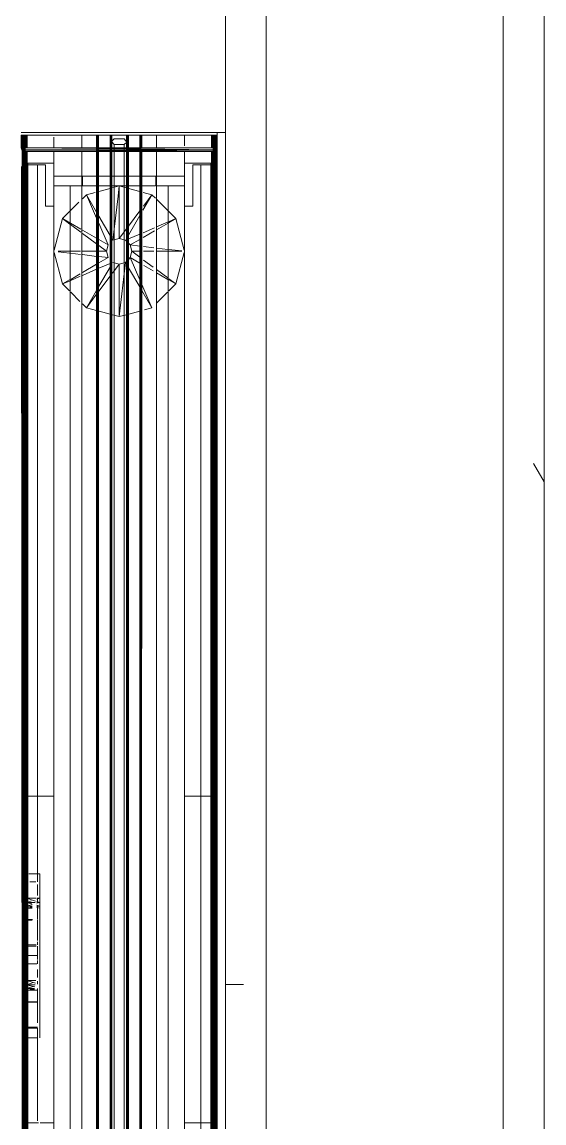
# Model space of a CAD drawing. Header units: inches. Extents: x 0 to 1536, y 72 to 1354.
# Drawn here: x 950.22 to 958.2, y 151.5 to 168.35 of the extents above; entities that cross this region are included whole.
import ezdxf

# ---------------------------------------------------------------- set-up
doc = ezdxf.new("R2010")
doc.units = ezdxf.units.IN
doc.header["$MEASUREMENT"] = 0
for name, color, linetype, lineweight in [('A-WALL', 113, 'Continuous', 13), ('A-WALL-PATT', 111, 'Continuous', 13), ('G-IMPT', 8, 'Continuous', 9), ('I-FURN-PNLS', 30, 'Continuous', 9), ('I-WALL', 2, 'Continuous', 13)]:
    doc.layers.add(name, color=color, linetype=linetype, lineweight=lineweight)
pattern_1 = [(0, (0, 0), (30.72, 7.68), [1.267, -21.773, 1.267, -21.773, -122.88]), (0, (0, 0), (30.72, 7.68), [-46.08, 1.267, -44.813, 1.267, -21.773, -53.76]), (0, (0, 0), (30.72, 7.68), [-115.2, 1.267, -14.093, 1.267, -37.133]), (120, (11.52, 3.84), (-22.011075, 22.7643), [1.267, -21.773, 1.267, -21.773, -122.88]), (120, (11.52, 3.84), (-22.011075, 22.7643), [-46.08, 1.267, -44.813, 1.267, -21.773, -53.76]), (120, (11.52, 3.84), (-22.011075, 22.7643), [-115.2, 1.267, -14.093, 1.267, -37.133]), (240, (15.36, 19.2), (-8.708925, -30.4443), [1.267, -21.773, 1.267, -21.773, -122.88]), (240, (15.36, 19.2), (-8.708925, -30.4443), [-46.08, 1.267, -44.813, 1.267, -21.773, -53.76]), (240, (15.36, 19.2), (-8.708925, -30.4443), [-115.2, 1.267, -14.093, 1.267, -37.133])]

# ---------------------------------------------------------------- blocks, each defined once
blk = doc.blocks.new('WORKSTATION_1 - NCARB Leverage OPT A_dwg_3_EKROS-V35-Level XX  POWER _ SIGNAL')
at = {"layer": 'G-IMPT'}
for p, q in [((-1.255, -1.652), (-1.255, -1.6)), ((-1.255, -1.6), (-1.133, -1.6)), ((-1.255, -1.6), (-0.003, -1.6)), ((-1.255, -1.652), (-1.255, -1.6)), ((-1.255, -1.765), (-1.255, -1.66)), ((-1.255, -1.765), (-1.255, -1.66)), ((-1.133, -1.6), (-0.759, -1.6)), ((-0.881, -1.6), (-1.133, -1.6)), ((-0.881, -1.6), (-1.133, -1.6)), ((-1.133, -1.753), (-1.133, -1.659)), ((-1.133, -1.753), (-1.133, -1.659)), ((-0.881, -1.6), (-0.814, -1.6)), ((-0.814, -1.6), (-0.881, -1.6)), ((-0.881, -1.646), (-0.881, -1.6)), ((-0.865, -1.646), (-0.881, -1.6)), ((-0.881, -1.646), (-0.881, -1.6)), ((-0.881, -1.784), (-0.881, -1.66)), ((-0.881, -1.784), (-0.881, -1.66)), ((-0.836, -1.667), (-0.875, -1.784)), ((-0.814, -1.6), (-0.829, -1.645)), ((-0.814, -1.6), (-0.759, -1.6)), ((-0.759, -1.6), (-0.814, -1.6)), ((-0.814, -1.645), (-0.814, -1.6)), ((-0.814, -1.6), (-0.802, -1.645)), ((-0.814, -1.645), (-0.814, -1.6)), ((-0.814, -1.784), (-0.814, -1.67)), ((-0.814, -1.784), (-0.814, -1.67)), ((-0.759, -1.6), (-0.772, -1.645)), ((-0.759, -1.6), (-0.729, -1.6)), ((-0.729, -1.6), (-0.759, -1.6)), ((-0.759, -1.6), (-0.555, -1.6)), ((-0.759, -1.644), (-0.759, -1.6)), ((-0.759, -1.6), (-0.753, -1.644)), ((-0.759, -1.644), (-0.759, -1.6)), ((-0.729, -1.6), (-0.736, -1.644)), ((-0.545, -1.6), (-0.166, -1.6)), ((-0.166, -1.6), (-0.545, -1.6)), ((-0.166, -1.6), (-0.545, -1.6)), ((-0.166, -1.6), (-0.545, -1.6)), ((-0.166, -1.6), (-0.545, -1.6)), ((-0.166, -1.774), (-0.166, -1.656)), ((-0.166, -1.774), (-0.166, -1.656)), ((-0.149, -1.6), (-0.003, -1.6)), ((-0.149, -1.777), (-0.149, -1.655)), ((-0.149, -1.777), (-0.149, -1.655)), ((-0.003, -1.6), (0.125, -1.6)), ((-0.003, -1.6), (1.255, -1.6)), ((-0.003, -1.646), (-0.003, -1.784)), ((-0.003, -1.646), (-0.003, -1.784)), ((-0.003, -1.646), (-0.003, -1.784)), ((0.125, -1.6), (0.377, -1.6)), ((0.377, -1.6), (0.125, -1.6)), ((0.377, -1.6), (0.125, -1.6)), ((0.125, -1.784), (0.125, -1.644)), ((0.125, -1.784), (0.125, -1.644)), ((0.377, -1.784), (0.377, -1.66)), ((0.377, -1.784), (0.377, -1.66)), ((0.422, -1.667), (0.383, -1.784)), ((0.398, -1.6), (0.499, -1.6)), ((0.398, -1.6), (0.444, -1.6)), ((0.444, -1.6), (0.398, -1.6)), ((0.444, -1.6), (0.499, -1.6)), ((0.499, -1.6), (0.444, -1.6)), ((0.444, -1.784), (0.444, -1.671)), ((0.444, -1.784), (0.444, -1.671)), ((0.478, -1.676), (0.449, -1.784)), ((0.499, -1.6), (0.529, -1.6)), ((0.529, -1.6), (0.499, -1.6)), ((0.499, -1.6), (0.703, -1.6)), ((0.499, -1.784), (0.499, -1.68)), ((0.499, -1.784), (0.499, -1.68)), ((0.517, -1.683), (0.501, -1.784)), ((0.511, -1.682), (0.527, -1.784)), ((0.529, -1.784), (0.529, -1.64)), ((0.529, -1.784), (0.529, -1.64)), ((0.529, -1.64), (0.529, -1.784)), ((0.703, -1.784), (0.703, -1.638)), ((0.703, -1.784), (0.703, -1.638)), ((0.713, -1.6), (1.092, -1.6)), ((1.092, -1.6), (0.713, -1.6)), ((1.092, -1.6), (0.713, -1.6)), ((1.092, -1.6), (0.713, -1.6)), ((1.092, -1.6), (0.713, -1.6)), ((0.713, -1.784), (0.713, -1.638)), ((0.713, -1.784), (0.713, -1.638)), ((1.092, -1.774), (1.092, -1.633)), ((1.092, -1.774), (1.092, -1.633)), ((1.109, -1.6), (1.255, -1.6)), ((1.109, -1.777), (1.109, -1.633)), ((1.109, -1.777), (1.109, -1.633)), ((1.255, -1.632), (1.255, -1.784)), ((1.255, -1.632), (1.255, -1.784)), ((-1.255, -1.8), (-1.133, -1.8)), ((-1.255, -1.8), (-0.003, -1.8)), ((-1.133, -1.8), (-0.759, -1.8)), ((-0.881, -1.8), (-1.133, -1.8)), ((-0.881, -1.8), (-1.133, -1.8)), ((-0.881, -1.8), (-0.814, -1.8)), ((-0.814, -1.8), (-0.881, -1.8)), ((-0.819, -1.784), (-0.839, -1.724)), ((-0.814, -1.8), (-0.759, -1.8)), ((-0.759, -1.8), (-0.814, -1.8)), ((-0.792, -1.719), (-0.809, -1.784)), ((-0.782, -1.718), (-0.764, -1.784)), ((-0.759, -1.784), (-0.759, -1.716)), ((-0.759, -1.784), (-0.759, -1.716)), ((-0.759, -1.8), (-0.729, -1.8)), ((-0.729, -1.8), (-0.759, -1.8)), ((-0.759, -1.8), (-0.555, -1.8)), ((-0.746, -1.714), (-0.757, -1.784)), ((-0.742, -1.714), (-0.731, -1.784)), ((-0.729, -1.784), (-0.729, -1.713)), ((-0.729, -1.784), (-0.729, -1.713)), ((-0.729, -1.713), (-0.729, -1.784)), ((-0.555, -1.784), (-0.555, -1.712)), ((-0.555, -1.784), (-0.555, -1.712)), ((-0.545, -1.784), (-0.545, -1.713)), ((-0.545, -1.784), (-0.545, -1.713)), ((-0.545, -1.8), (-0.166, -1.8)), ((-0.166, -1.8), (-0.545, -1.8)), ((-0.166, -1.8), (-0.545, -1.8)), ((-0.166, -1.8), (-0.545, -1.8)), ((-0.166, -1.8), (-0.545, -1.8)), ((-0.149, -1.8), (-0.003, -1.8)), ((-0.003, -1.8), (0.125, -1.8)), ((-0.003, -1.8), (1.255, -1.8)), ((0.125, -1.8), (0.499, -1.8)), ((0.377, -1.8), (0.125, -1.8)), ((0.377, -1.8), (0.125, -1.8)), ((0.377, -1.8), (0.444, -1.8)), ((0.444, -1.8), (0.377, -1.8)), ((0.439, -1.784), (0.411, -1.7)), ((0.444, -1.8), (0.499, -1.8)), ((0.499, -1.8), (0.444, -1.8)), ((0.471, -1.7), (0.494, -1.784)), ((0.529, -1.8), (0.499, -1.8)), ((0.499, -1.8), (0.529, -1.8)), ((0.499, -1.8), (0.703, -1.8)), ((0.713, -1.8), (1.092, -1.8)), ((1.092, -1.8), (0.713, -1.8)), ((1.092, -1.8), (0.713, -1.8)), ((1.092, -1.8), (0.713, -1.8)), ((1.092, -1.8), (0.713, -1.8)), ((1.109, -1.8), (1.255, -1.8))]:
    blk.add_line(p, q, dxfattribs=at)
blk = doc.blocks.new('WORKSTATION_1 - NCARB Leverage OPT A_dwg_3_KPWL4236-7491115-Level XX  POWER _ SIGNAL')
at = {"layer": 'G-IMPT'}
for p, q in [((1.95, 1.5), (1.5, 1.5)), ((1.95, 1.5), (1.5, 1.5)), ((1.5, 1.41), (1.5, 1)), ((1.5, 1.41), (1.5, 1)), ((1.95, 1.25), (1.95, 1.4)), ((1.95, 1.125), (1.95, 1.4)), ((11.614, 1.25), (1.95, 1.25)), ((1.95, 1.25), (1.95, 1.125)), ((11.614, 1.25), (1.95, 1.25)), ((14.114, 1.25), (11.614, 1.25)), ((14.114, 1.25), (11.614, 1.25)), ((16.614, 1.25), (14.114, 1.25)), ((16.614, 1.25), (14.114, 1.25)), ((17, 1.25), (16.614, 1.25)), ((17, 1.25), (16.614, 1.25)), ((2.583, 1.125), (1.95, 1.125)), ((2.583, 1.125), (1.95, 1.125)), ((2.583, 1.125), (2.583, 1.007)), ((2.583, 1), (2.583, 1.125)), ((1.5, 1), (1.661, 1)), ((1.5, 1), (1.661, 1)), ((1.739, 1), (1.925, 1)), ((1.739, 1), (2.125, 1)), ((1.925, 1), (2.125, 1)), ((2.125, 1), (2.125, 0.57)), ((2.125, 1), (2.125, 0.57)), ((2.583, 1), (2.275, 1)), ((2.275, 1), (2.583, 1)), ((2.275, 1), (2.275, 0.75)), ((2.275, 0.75), (2.275, 1)), ((2.275, 1), (2.583, 1)), ((2.275, 0.75), (2.275, 1)), ((2.275, 1), (2.583, 1)), ((2.275, 0.75), (2.275, 1)), ((2.275, 1), (2.583, 1)), ((2.275, 1), (2.583, 1)), ((2.275, 0.75), (2.275, 1)), ((2.275, 1), (2.583, 1)), ((2.275, 1), (2.583, 1)), ((2.275, 0.75), (2.275, 1)), ((2.583, 1), (36.416, 1)), ((2.583, 1), (36.416, 1)), ((2.583, 1), (36.416, 1)), ((2.583, 1), (36.416, 1)), ((36.416, 1), (2.583, 1)), ((36.416, 1), (2.583, 1)), ((2.775, 0.866), (2.662, 0.753)), ((2.662, 0.753), (2.775, 0.866)), ((2.662, 0.753), (2.775, 0.866)), ((3.257, 0.995), (2.775, 0.866)), ((2.775, 0.866), (3.257, 0.995)), ((2.775, 0.866), (3.257, 0.995)), ((2.775, 0.866), (2.84, 0.754)), ((2.823, 0.754), (2.775, 0.866)), ((3.247, 0.757), (3.27, 0.959)), ((3.275, 0.959), (3.275, 0.757)), ((3.775, 0.866), (3.294, 0.995)), ((3.294, 0.995), (3.775, 0.866)), ((3.294, 0.995), (3.775, 0.866)), ((3.696, 0.76), (3.775, 0.866)), ((3.775, 0.866), (3.714, 0.76)), ((3.879, 0.762), (3.775, 0.866)), ((3.775, 0.866), (3.879, 0.762)), ((3.775, 0.866), (3.879, 0.762)), ((2.275, 0.75), (2.275, 0.57)), ((2.275, 0.57), (2.275, 0.75)), ((2.275, 0.75), (36.725, 0.75)), ((2.275, 0.75), (2.275, 0.57)), ((2.275, 0.75), (2.275, 0.57)), ((2.275, 0.75), (36.725, 0.75)), ((2.314, 0.75), (36.416, 0.75)), ((2.314, 0.75), (36.416, 0.75)), ((2.314, 0.75), (36.416, 0.75)), ((2.314, 0.75), (36.416, 0.75)), ((2.657, 0.748), (2.479, 0.57)), ((2.479, 0.57), (2.657, 0.748)), ((2.479, 0.57), (2.657, 0.748)), ((2.903, 0.57), (2.826, 0.747)), ((2.844, 0.747), (2.946, 0.57)), ((3.225, 0.57), (3.245, 0.745)), ((3.275, 0.745), (3.275, 0.57)), ((3.555, 0.57), (3.683, 0.742)), ((3.704, 0.742), (3.604, 0.57)), ((4.071, 0.57), (3.9, 0.741)), ((3.9, 0.741), (4.071, 0.57)), ((3.9, 0.741), (4.071, 0.57)), ((2.275, 0.563), (2.125, 0.563)), ((2.275, 0.563), (2.125, 0.563)), ((2.125, 0.56), (2.125, 0.355)), ((2.125, 0.355), (2.125, 0.56)), ((2.275, 0.558), (2.275, 0.357)), ((2.275, 0.357), (2.275, 0.558)), ((2.464, 0.555), (2.409, 0.5)), ((2.409, 0.5), (2.464, 0.555)), ((2.409, 0.5), (2.464, 0.555)), ((2.99, 0.368), (2.915, 0.542)), ((2.963, 0.54), (3.062, 0.369)), ((3.201, 0.371), (3.22, 0.532)), ((3.275, 0.53), (3.275, 0.372)), ((3.409, 0.374), (3.519, 0.522)), ((3.575, 0.52), (3.492, 0.375)), ((2.409, 0.5), (2.373, 0.365)), ((2.373, 0.365), (2.409, 0.5)), ((2.373, 0.365), (2.409, 0.5)), ((2.409, 0.5), (2.647, 0.362)), ((2.583, 0.37), (2.409, 0.5)), ((3.781, 0.345), (4.141, 0.5)), ((4.141, 0.5), (3.873, 0.345)), ((4.172, 0.386), (4.141, 0.5)), ((4.141, 0.5), (4.172, 0.386)), ((4.141, 0.5), (4.172, 0.386)), ((2.125, 0.315), (2.125, 0.142)), ((2.125, 0.142), (2.125, 0.315)), ((2.275, 0.315), (2.275, 0.142)), ((2.275, 0.142), (2.275, 0.315)), ((2.359, 0.315), (2.313, 0.142)), ((2.313, 0.142), (2.359, 0.315)), ((2.313, 0.142), (2.359, 0.315)), ((2.888, 0.143), (2.657, 0.315)), ((2.729, 0.315), (3.026, 0.144)), ((3.086, 0.144), (3.013, 0.315)), ((3.093, 0.315), (3.178, 0.169)), ((3.15, 0.141), (3.178, 0.169)), ((3.178, 0.169), (3.15, 0.141)), ((3.178, 0.169), (3.15, 0.141)), ((3.178, 0.169), (3.195, 0.315)), ((3.178, 0.169), (3.275, 0.195)), ((3.275, 0.195), (3.178, 0.169)), ((3.275, 0.195), (3.178, 0.169)), ((3.275, 0.195), (3.365, 0.315)), ((3.275, 0.315), (3.275, 0.195)), ((3.275, 0.195), (3.372, 0.169)), ((3.275, 0.195), (3.372, 0.169)), ((3.372, 0.169), (3.275, 0.195)), ((3.372, 0.169), (3.712, 0.315)), ((3.457, 0.315), (3.372, 0.169)), ((3.372, 0.169), (3.4, 0.141)), ((3.372, 0.169), (3.4, 0.141)), ((3.4, 0.141), (3.372, 0.169)), ((3.821, 0.315), (3.526, 0.145)), ((4.236, 0.147), (4.191, 0.315)), ((4.191, 0.315), (4.236, 0.147)), ((4.191, 0.315), (4.236, 0.147)), ((2.125, 0.11), (2.125, -0.108)), ((2.125, -0.108), (2.125, 0.11)), ((2.304, 0.11), (2.275, 0)), ((2.275, 0), (2.304, 0.11)), ((2.275, 0), (2.304, 0.11)), ((2.275, 0.11), (2.275, -0.108)), ((2.275, -0.108), (2.275, 0.11)), ((2.275, 0), (2.304, -0.108)), ((2.304, -0.108), (2.275, 0)), ((2.304, -0.108), (2.275, 0)), ((2.427, -0.018), (2.275, 0)), ((2.275, 0), (3.08, 0)), ((3.08, 0), (2.933, 0.11)), ((3.08, 0), (3.106, 0.097)), ((3.106, 0.097), (3.08, 0)), ((3.106, 0.097), (3.08, 0)), ((3.106, -0.097), (3.08, 0)), ((3.08, 0), (3.106, -0.097)), ((3.08, 0), (3.106, -0.097)), ((3.106, 0.097), (3.087, 0.141)), ((3.106, 0.097), (3.15, 0.141)), ((3.15, 0.141), (3.106, 0.097)), ((3.15, 0.141), (3.106, 0.097)), ((3.4, 0.141), (3.444, 0.097)), ((3.4, 0.141), (3.444, 0.097)), ((3.444, 0.097), (3.4, 0.141)), ((3.444, 0.097), (3.47, 0)), ((3.444, 0.097), (3.47, 0)), ((3.47, 0), (3.444, 0.097)), ((3.444, 0.097), (4.275, 0)), ((3.47, 0), (3.444, -0.097)), ((3.47, 0), (3.444, -0.097)), ((3.444, -0.097), (3.47, 0)), ((4.275, 0), (3.47, 0)), ((3.47, 0), (3.609, -0.104)), ((4.275, 0), (4.246, 0.11)), ((4.246, 0.11), (4.275, 0)), ((4.246, 0.11), (4.275, 0)), ((4.248, -0.102), (4.275, 0)), ((4.275, 0), (4.248, -0.102)), ((4.275, 0), (4.248, -0.102)), ((2.125, -0.14), (2.125, -0.313)), ((2.125, -0.313), (2.125, -0.14)), ((2.275, -0.14), (2.275, -0.313)), ((2.275, -0.313), (2.275, -0.14)), ((2.313, -0.14), (2.359, -0.313)), ((2.359, -0.313), (2.313, -0.14)), ((2.359, -0.313), (2.313, -0.14)), ((3.106, -0.097), (2.432, -0.018)), ((2.735, -0.312), (3.033, -0.14)), ((3.535, -0.31), (3.462, -0.14)), ((3.811, -0.309), (3.517, -0.14)), ((3.658, -0.14), (3.885, -0.309)), ((4.192, -0.308), (4.237, -0.14)), ((4.237, -0.14), (4.192, -0.308)), ((4.237, -0.14), (4.192, -0.308)), ((3.178, -0.169), (2.846, -0.312)), ((3.095, -0.311), (3.178, -0.169)), ((3.275, -0.195), (3.178, -0.169)), ((3.178, -0.169), (3.275, -0.195)), ((3.178, -0.169), (3.275, -0.195)), ((3.275, -0.195), (3.188, -0.311)), ((3.372, -0.169), (3.275, -0.195)), ((3.372, -0.169), (3.275, -0.195)), ((3.275, -0.195), (3.372, -0.169)), ((3.275, -0.311), (3.275, -0.195)), ((3.372, -0.169), (3.356, -0.31)), ((3.454, -0.31), (3.372, -0.169)), ((2.125, -0.345), (2.125, -0.562)), ((2.125, -0.562), (2.125, -0.345)), ((2.275, -0.345), (2.275, -0.562)), ((2.275, -0.562), (2.275, -0.345)), ((2.373, -0.365), (2.409, -0.5)), ((2.409, -0.5), (2.373, -0.365)), ((2.409, -0.5), (2.373, -0.365)), ((2.409, -0.5), (2.677, -0.345)), ((2.769, -0.345), (2.409, -0.5)), ((2.471, -0.562), (2.409, -0.5)), ((2.471, -0.562), (2.409, -0.5)), ((2.471, -0.562), (2.409, -0.5)), ((2.95, -0.562), (3.076, -0.345)), ((3.163, -0.345), (3.001, -0.562)), ((3.275, -0.562), (3.275, -0.345)), ((3.352, -0.345), (3.326, -0.562)), ((3.6, -0.562), (3.474, -0.345)), ((3.644, -0.562), (3.55, -0.345)), ((4.141, -0.5), (3.873, -0.345)), ((3.933, -0.345), (4.141, -0.5)), ((4.079, -0.562), (4.141, -0.5)), ((4.079, -0.562), (4.141, -0.5)), ((4.141, -0.5), (4.079, -0.562)), ((4.141, -0.5), (4.183, -0.345)), ((4.183, -0.345), (4.141, -0.5)), ((4.183, -0.345), (4.141, -0.5)), ((2.275, -0.562), (2.125, -0.562)), ((2.275, -0.562), (2.125, -0.562)), ((2.125, -0.577), (2.125, -1)), ((2.125, -0.577), (2.125, -1)), ((2.275, -0.579), (2.275, -0.75)), ((2.275, -0.75), (2.275, -0.579)), ((2.275, -0.75), (2.275, -0.579)), ((2.275, -0.75), (2.275, -0.579)), ((2.657, -0.748), (2.524, -0.615)), ((2.657, -0.748), (2.524, -0.615)), ((2.657, -0.748), (2.524, -0.615)), ((2.844, -0.747), (2.936, -0.587)), ((2.983, -0.587), (2.864, -0.747)), ((3.275, -0.745), (3.275, -0.591)), ((3.323, -0.591), (3.305, -0.744)), ((3.704, -0.742), (3.618, -0.595)), ((3.722, -0.742), (3.658, -0.595)), ((3.9, -0.741), (4.041, -0.6)), ((3.9, -0.741), (4.041, -0.6)), ((4.041, -0.6), (3.9, -0.741)), ((2.275, -0.75), (2.275, -1)), ((2.275, -0.75), (2.545, -0.75)), ((2.275, -0.75), (2.545, -0.75)), ((2.275, -0.75), (2.275, -1)), ((2.275, -1), (2.275, -0.75)), ((2.275, -0.75), (2.545, -0.75)), ((2.275, -1), (2.275, -0.75)), ((2.275, -0.75), (2.545, -0.75)), ((2.275, -1), (2.275, -0.75)), ((2.275, -0.75), (36.725, -0.75)), ((2.275, -1), (2.275, -0.75)), ((2.275, -0.75), (36.725, -0.75)), ((2.275, -0.75), (2.545, -0.75)), ((2.275, -0.75), (2.545, -0.75)), ((2.583, -0.75), (36.686, -0.75)), ((2.583, -0.75), (36.686, -0.75)), ((2.583, -0.75), (36.686, -0.75)), ((2.583, -0.75), (36.686, -0.75)), ((2.583, -0.75), (36.686, -0.75)), ((2.583, -0.75), (36.686, -0.75)), ((2.775, -0.866), (2.662, -0.753)), ((2.775, -0.866), (2.662, -0.753)), ((2.775, -0.866), (2.662, -0.753)), ((2.775, -0.866), (2.84, -0.754)), ((2.858, -0.754), (2.775, -0.866)), ((3.275, -0.934), (3.275, -0.757)), ((3.303, -0.758), (3.283, -0.933)), ((3.775, -0.866), (3.714, -0.761)), ((3.775, -0.866), (3.73, -0.761)), ((3.775, -0.866), (3.879, -0.762)), ((3.775, -0.866), (3.879, -0.762)), ((3.879, -0.762), (3.775, -0.866)), ((1.5, -1), (1.5, -1.41)), ((1.5, -1), (1.5, -1.41)), ((1.69, -1), (1.529, -1)), ((1.69, -1), (1.529, -1)), ((1.925, -1), (1.742, -1)), ((2.125, -1), (1.742, -1)), ((2.125, -1), (1.925, -1)), ((2.583, -1), (2.275, -1)), ((2.275, -1), (2.583, -1)), ((2.275, -1), (2.583, -1)), ((2.583, -1), (2.275, -1)), ((2.275, -1), (2.583, -1)), ((2.583, -1), (2.275, -1)), ((36.416, -1), (2.583, -1)), ((2.583, -1), (36.416, -1)), ((2.583, -1), (2.583, -1.125)), ((2.583, -1), (36.416, -1)), ((2.583, -1), (36.416, -1)), ((2.583, -1), (36.416, -1)), ((36.416, -1), (2.583, -1)), ((2.583, -1.125), (2.583, -1)), ((2.775, -0.866), (3.257, -0.995)), ((3.257, -0.995), (2.775, -0.866)), ((3.257, -0.995), (2.775, -0.866)), ((3.294, -0.995), (3.775, -0.866)), ((3.775, -0.866), (3.294, -0.995)), ((3.775, -0.866), (3.294, -0.995)), ((1.95, -1.25), (1.95, -1.125)), ((2.583, -1.125), (1.95, -1.125)), ((1.95, -1.125), (2.583, -1.125)), ((1.95, -1.125), (1.95, -1.4)), ((11.614, -1.25), (1.95, -1.25)), ((1.95, -1.25), (1.95, -1.4)), ((11.614, -1.25), (1.95, -1.25)), ((12.799, -1.25), (11.614, -1.25)), ((12.799, -1.25), (11.614, -1.25)), ((12.922, -1.25), (12.799, -1.25)), ((12.922, -1.25), (12.799, -1.25)), ((13.131, -1.25), (12.965, -1.25)), ((13.131, -1.25), (12.965, -1.25)), ((13.23, -1.25), (13.185, -1.25)), ((13.23, -1.25), (13.185, -1.25)), ((13.5, -1.25), (13.296, -1.25)), ((13.5, -1.25), (13.296, -1.25)), ((13.569, -1.25), (13.51, -1.25)), ((13.569, -1.25), (13.51, -1.25)), ((13.824, -1.25), (13.574, -1.25)), ((13.824, -1.25), (13.574, -1.25)), ((13.889, -1.25), (13.84, -1.25)), ((13.889, -1.25), (13.84, -1.25)), ((14.114, -1.25), (13.906, -1.25)), ((14.114, -1.25), (13.906, -1.25)), ((14.18, -1.25), (14.127, -1.25)), ((14.18, -1.25), (14.127, -1.25)), ((14.389, -1.25), (14.265, -1.25)), ((14.389, -1.25), (14.265, -1.25)), ((14.488, -1.25), (14.443, -1.25)), ((14.488, -1.25), (14.443, -1.25)), ((14.758, -1.25), (14.554, -1.25)), ((14.758, -1.25), (14.554, -1.25)), ((14.827, -1.25), (14.768, -1.25)), ((14.827, -1.25), (14.768, -1.25)), ((15.082, -1.25), (14.832, -1.25)), ((15.082, -1.25), (14.832, -1.25)), ((15.31, -1.25), (15.164, -1.25)), ((15.31, -1.25), (15.164, -1.25)), ((16.581, -1.25), (15.31, -1.25)), ((16.581, -1.25), (15.31, -1.25))]:
    blk.add_line(p, q, dxfattribs=at)
blk = doc.blocks.new('WORKSTATION_1 - NCARB Leverage OPT A_dwg_3_KECS22436-7491119-Level XX  POWER _ SIGNAL')
at = {"layer": 'G-IMPT'}
for p, q in [((1.925, -1), (2.125, -1)), ((1.925, -1.118), (1.925, -1)), ((1.925, -1), (2.125, -1)), ((1.925, -1.118), (1.925, -1)), ((2.125, -1), (2.275, -1)), ((2.125, -1), (2.275, -1)), ((2.275, -1), (2.583, -1)), ((2.275, -1), (2.583, -1)), ((2.583, -1), (11.614, -1)), ((2.583, -1), (36.416, -1)), ((11.614, -1), (16.581, -1)), ((11.614, -1), (16.614, -1)), ((16.614, -1), (11.614, -1)), ((11.614, -1.286), (11.614, -1)), ((11.614, -1.286), (11.614, -1)), ((16.614, -1), (17, -1)), ((16.614, -1.172), (16.614, -1)), ((16.614, -1.21), (16.614, -1)), ((1.925, -1.4), (1.925, -1.146)), ((1.925, -1.4), (1.925, -1.146)), ((11.614, -1.4), (11.614, -1.29)), ((11.614, -1.4), (11.614, -1.29)), ((16.614, -1.372), (16.614, -1.233)), ((16.614, -1.4), (16.614, -1.233)), ((1.932, -1.437), (1.925, -1.4)), ((1.932, -1.437), (1.925, -1.4)), ((1.932, -1.437), (1.925, -1.4)), ((1.954, -1.471), (1.932, -1.437)), ((1.954, -1.471), (1.932, -1.437)), ((1.954, -1.471), (1.932, -1.437)), ((1.95, -1.4), (37.05, -1.4)), ((1.95, -1.4), (11.472, -1.41)), ((1.95, -1.437), (11.614, -1.427)), ((1.95, -1.437), (11.614, -1.437)), ((1.95, -1.437), (37.05, -1.437)), ((1.95, -1.437), (11.614, -1.446)), ((1.988, -1.493), (1.954, -1.471)), ((1.988, -1.493), (1.954, -1.471)), ((1.988, -1.493), (1.954, -1.471)), ((1.974, -1.471), (33.76, -1.44)), ((1.974, -1.471), (11.614, -1.471)), ((1.974, -1.471), (37.026, -1.471)), ((1.974, -1.471), (11.614, -1.477)), ((2.013, -1.493), (37.026, -1.471)), ((11.472, -1.41), (37.05, -1.437)), ((11.614, -1.427), (16.581, -1.421)), ((11.614, -1.437), (16.581, -1.437)), ((11.614, -1.446), (16.581, -1.451)), ((11.614, -1.471), (16.581, -1.471)), ((11.614, -1.477), (16.581, -1.48)), ((16.614, -1.421), (17, -1.421)), ((16.614, -1.437), (17, -1.437)), ((16.614, -1.451), (17, -1.451)), ((16.614, -1.471), (17, -1.471)), ((16.614, -1.48), (17, -1.48))]:
    blk.add_line(p, q, dxfattribs=at)
blk = doc.blocks.new('WORKSTATION_1 - NCARB Leverage OPT A_dwg_3_KESS1236-7491117-Level XX  POWER _ SIGNAL')
at = {"layer": 'G-IMPT'}
for p, q in [((1.925, -1), (2.125, -1)), ((1.925, -1), (1.925, -1.118)), ((1.925, -1), (1.925, -1.4)), ((37.075, -1), (1.925, -1)), ((2.125, -1), (2.275, -1)), ((2.275, -1), (2.583, -1)), ((2.583, -1), (36.416, -1)), ((1.925, -1.146), (1.925, -1.4)), ((1.925, -1.4), (1.932, -1.437)), ((1.925, -1.4), (1.932, -1.437)), ((37.075, -1.4), (1.925, -1.4)), ((37.05, -1.437), (1.925, -1.4)), ((1.938, -1.45), (1.932, -1.437)), ((1.932, -1.437), (1.954, -1.471)), ((1.938, -1.45), (1.954, -1.471)), ((1.938, -1.45), (1.975, -1.487)), ((37.05, -1.437), (1.95, -1.437)), ((33.76, -1.44), (1.954, -1.471)), ((1.975, -1.487), (1.954, -1.471)), ((37.046, -1.471), (1.954, -1.471)), ((1.954, -1.471), (1.988, -1.493)), ((37.046, -1.471), (1.988, -1.493))]:
    blk.add_line(p, q, dxfattribs=at)
blk = doc.blocks.new('WORKSTATION_1 - NCARB Leverage OPT A_dwg_3_KECS22436-V36-Level XX  POWER _ SIGNAL')
at = {"layer": 'G-IMPT'}
for p, q in [((2.584, -1), (36.417, -1)), ((22, -1), (22.386, -1)), ((22.386, -1), (27.386, -1)), ((22.386, -1), (27.386, -1)), ((22.386, -1), (27.386, -1)), ((22.386, -1.4), (22.386, -1)), ((22.386, -1.4), (22.386, -1)), ((27.386, -1), (36.417, -1)), ((27.386, -1.4), (27.386, -1)), ((27.386, -1.4), (27.386, -1)), ((36.417, -1), (36.725, -1)), ((36.417, -1), (36.725, -1)), ((36.725, -1), (36.875, -1)), ((36.725, -1), (36.875, -1)), ((36.875, -1), (37.075, -1)), ((36.875, -1), (37.075, -1)), ((37.075, -1.118), (37.075, -1)), ((37.075, -1.118), (37.075, -1)), ((37.075, -1.4), (37.075, -1.146)), ((37.075, -1.4), (37.075, -1.146)), ((1.95, -1.4), (37.05, -1.4)), ((1.95, -1.437), (37.05, -1.437)), ((1.974, -1.471), (37.05, -1.437)), ((1.974, -1.471), (37.026, -1.471)), ((2.013, -1.493), (37.026, -1.471)), ((2.013, -1.493), (36.987, -1.493)), ((2.013, -1.493), (36.975, -1.5)), ((2.025, -1.5), (36.975, -1.5)), ((11.472, -1.41), (37.05, -1.437)), ((22, -1.416), (22.386, -1.415)), ((22, -1.437), (22.386, -1.437)), ((22, -1.456), (22.386, -1.457)), ((22, -1.471), (22.386, -1.471)), ((22, -1.483), (22.386, -1.484)), ((22, -1.493), (22.386, -1.493)), ((22, -1.496), (22.386, -1.496)), ((22, -1.5), (22.386, -1.5)), ((22.386, -1.415), (27.386, -1.41)), ((22.386, -1.437), (27.386, -1.437)), ((22.386, -1.457), (27.386, -1.461)), ((22.386, -1.471), (27.386, -1.471)), ((22.386, -1.484), (27.386, -1.487)), ((22.386, -1.493), (27.386, -1.493)), ((22.386, -1.5), (27.386, -1.5)), ((27.386, -1.5), (22.386, -1.5)), ((22.386, -1.5), (27.386, -1.5)), ((22.427, -1.496), (27.386, -1.495)), ((27.386, -1.41), (37.05, -1.4)), ((27.386, -1.437), (37.05, -1.437)), ((27.386, -1.461), (37.026, -1.471)), ((27.386, -1.471), (37.026, -1.471)), ((27.386, -1.487), (36.987, -1.493)), ((27.386, -1.493), (36.987, -1.493)), ((27.386, -1.495), (36.987, -1.493)), ((27.386, -1.5), (36.975, -1.5)), ((37.012, -1.493), (36.975, -1.5)), ((37.012, -1.493), (36.975, -1.5)), ((37.012, -1.493), (36.975, -1.5)), ((37.046, -1.471), (37.012, -1.493)), ((37.046, -1.471), (37.012, -1.493)), ((37.046, -1.471), (37.012, -1.493)), ((37.068, -1.437), (37.046, -1.471)), ((37.068, -1.437), (37.046, -1.471)), ((37.068, -1.437), (37.046, -1.471)), ((37.075, -1.4), (37.068, -1.437)), ((37.075, -1.4), (37.068, -1.437)), ((37.075, -1.4), (37.068, -1.437))]:
    blk.add_line(p, q, dxfattribs=at)
blk = doc.blocks.new('WORKSTATION_1 - NCARB Leverage OPT A_dwg_3_KESS1236-V37-Level XX  POWER _ SIGNAL')
at = {"layer": 'G-IMPT'}
for p, q in [((37.075, -1), (1.925, -1)), ((2.584, -1), (36.417, -1)), ((36.417, -1), (36.725, -1)), ((36.725, -1), (36.875, -1)), ((36.875, -1), (37.075, -1)), ((37.075, -1), (37.075, -1.118)), ((37.075, -1.4), (37.075, -1)), ((37.075, -1.146), (37.075, -1.4)), ((37.05, -1.437), (1.925, -1.4)), ((37.075, -1.4), (1.925, -1.4)), ((37.05, -1.437), (1.95, -1.437)), ((37.05, -1.437), (1.954, -1.471)), ((37.046, -1.471), (1.954, -1.471)), ((37.046, -1.471), (1.988, -1.493)), ((37.012, -1.493), (1.988, -1.493)), ((36.975, -1.5), (1.988, -1.493)), ((2.025, -1.5), (36.975, -1.5)), ((36.975, -1.5), (2.025, -1.5)), ((36.975, -1.5), (37.012, -1.493)), ((36.975, -1.5), (37.012, -1.493)), ((37.025, -1.487), (37.012, -1.493)), ((37.062, -1.45), (37.025, -1.487)), ((37.025, -1.487), (37.046, -1.471)), ((37.062, -1.45), (37.046, -1.471)), ((37.062, -1.45), (37.068, -1.437)), ((37.075, -1.4), (37.068, -1.437)), ((37.068, -1.437), (37.075, -1.4))]:
    blk.add_line(p, q, dxfattribs=at)
blk = doc.blocks.new('WORKSTATION_1 - NCARB Leverage OPT A_dwg_3_42PP AA36_000000-7491120-Level XX  POWER _ SIGNAL')
for name in ['WORKSTATION_1 - NCARB Leverage OPT A_dwg_3_KPWL4236-7491115-Level XX  POWER _ SIGNAL', 'WORKSTATION_1 - NCARB Leverage OPT A_dwg_3_KECS22436-7491119-Level XX  POWER _ SIGNAL', 'WORKSTATION_1 - NCARB Leverage OPT A_dwg_3_KESS1236-7491117-Level XX  POWER _ SIGNAL']:
    blk.add_blockref(name, (0, 0))
at = {"rotation": 180}
for name in ['WORKSTATION_1 - NCARB Leverage OPT A_dwg_3_KECS22436-V36-Level XX  POWER _ SIGNAL', 'WORKSTATION_1 - NCARB Leverage OPT A_dwg_3_KESS1236-V37-Level XX  POWER _ SIGNAL']:
    blk.add_blockref(name, (39, 0), dxfattribs=at)
blk = doc.blocks.new('WORKSTATION_1 - NCARB Leverage OPT A_dwg_3_KTE42-7491114-Level XX  POWER _ SIGNAL')
at = {"layer": 'G-IMPT'}
for p, q in [((1.25, 1.44), (1.258, 1.47)), ((1.25, 1.44), (1.258, 1.47)), ((1.25, 1.44), (1.258, 1.47)), ((1.25, 0.314), (1.25, 1.44)), ((1.258, 1.44), (1.25, 1.44)), ((1.25, 1), (1.25, 1.41)), ((1.258, 1.44), (1.255, 0.314)), ((1.28, 1.492), (1.258, 1.47)), ((1.28, 1.492), (1.258, 1.47)), ((1.258, 1.47), (1.28, 1.492)), ((1.258, 1.47), (1.261, 1.464)), ((1.258, 1.44), (1.261, 1.464)), ((1.258, 0.314), (1.258, 1.44)), ((1.28, 1.44), (1.258, 1.44)), ((1.28, 1.492), (1.261, 1.464)), ((1.285, 1.479), (1.261, 1.464)), ((1.28, 1.44), (1.261, 1.464)), ((1.28, 1.44), (1.271, 0.314)), ((1.31, 1.5), (1.28, 1.492)), ((1.31, 1.5), (1.28, 1.492)), ((1.28, 1.492), (1.31, 1.5)), ((1.285, 1.479), (1.28, 1.492)), ((1.28, 1.44), (1.291, 1.457)), ((1.28, 0.314), (1.28, 1.44)), ((1.31, 1.44), (1.28, 1.44)), ((1.285, 1.479), (1.291, 1.494)), ((1.31, 1.492), (1.285, 1.479)), ((1.291, 1.457), (1.285, 1.479)), ((1.31, 1.47), (1.285, 1.479)), ((1.31, 1.5), (1.291, 1.494)), ((1.31, 1.492), (1.291, 1.494)), ((1.31, 1.47), (1.291, 1.457)), ((1.31, 1.44), (1.291, 1.457)), ((1.31, 1.44), (1.298, 0.315)), ((1.5, 1.5), (1.31, 1.5)), ((1.31, 1.5), (1.5, 1.5)), ((1.5, 1.492), (1.31, 1.5)), ((1.31, 1.492), (1.31, 1.5)), ((1.31, 1.492), (1.5, 1.492)), ((1.5, 1.47), (1.31, 1.492)), ((1.31, 1.47), (1.31, 1.492)), ((1.31, 1.47), (1.5, 1.47)), ((1.5, 1.44), (1.31, 1.47)), ((1.31, 1.44), (1.31, 1.47)), ((1.31, 1.44), (1.5, 1.44)), ((1.31, 1.44), (1.31, 0.315)), ((1.5, 1.492), (1.5, 1.5)), ((1.5, 1.47), (1.5, 1.492)), ((1.5, 1.44), (1.5, 1.47)), ((1.5, 1.44), (1.5, 0.315)), ((1.5, 1), (1.5, 1.41)), ((1.25, 0.573), (1.25, 1)), ((1.5, 0.345), (1.5, 1)), ((1.25, 0.345), (1.25, 0.57)), ((1.25, 0.14), (1.25, 0.314)), ((1.25, 0.14), (1.25, 0.314)), ((1.255, 0.314), (1.254, 0.14)), ((1.258, 0.14), (1.258, 0.314)), ((1.271, 0.314), (1.27, 0.14)), ((1.28, 0.14), (1.28, 0.314)), ((1.298, 0.315), (1.296, 0.14)), ((1.31, 0.315), (1.31, 0.14)), ((1.5, 0.14), (1.5, 0.315)), ((1.5, 0.315), (1.5, 0.14)), ((1.25, -0.132), (1.25, 0.127)), ((1.25, -0.11), (1.25, 0.109)), ((1.254, 0.127), (1.254, -0.132)), ((1.258, -0.132), (1.258, 0.127)), ((1.27, 0.127), (1.268, -0.132)), ((1.28, -0.132), (1.28, 0.127)), ((1.296, 0.127), (1.294, -0.132)), ((1.31, 0.127), (1.31, -0.132)), ((1.5, 0.127), (1.5, -0.132)), ((1.5, -0.11), (1.5, 0.11)), ((1.25, -0.315), (1.25, -0.141)), ((1.25, -0.315), (1.25, -0.141)), ((1.254, -0.141), (1.253, -0.315)), ((1.258, -0.315), (1.258, -0.141)), ((1.268, -0.141), (1.267, -0.315)), ((1.28, -0.315), (1.28, -0.141)), ((1.294, -0.141), (1.292, -0.315)), ((1.31, -0.141), (1.31, -0.315)), ((1.5, -0.315), (1.5, -0.141)), ((1.5, -0.141), (1.5, -0.315)), ((1.25, -1.44), (1.25, -0.328)), ((1.253, -0.328), (1.25, -1.44)), ((1.258, -1.44), (1.258, -0.328)), ((1.267, -0.328), (1.258, -1.44)), ((1.28, -1.44), (1.28, -0.328)), ((1.292, -0.328), (1.28, -1.44)), ((1.31, -0.328), (1.31, -1.44)), ((1.5, -0.328), (1.5, -1.44)), ((1.25, -0.566), (1.25, -0.349)), ((1.5, -1), (1.5, -0.345)), ((1.25, -1), (1.25, -0.57)), ((1.25, -1.407), (1.25, -1)), ((1.5, -1.41), (1.5, -1)), ((1.25, -1.44), (1.258, -1.47)), ((1.25, -1.44), (1.258, -1.47)), ((1.258, -1.47), (1.25, -1.44)), ((1.258, -1.44), (1.25, -1.44)), ((1.258, -1.44), (1.256, -1.457)), ((1.256, -1.457), (1.258, -1.47)), ((1.286, -1.464), (1.256, -1.457)), ((1.271, -1.479), (1.256, -1.457)), ((1.258, -1.44), (1.286, -1.464)), ((1.28, -1.44), (1.258, -1.44)), ((1.258, -1.47), (1.28, -1.492)), ((1.28, -1.492), (1.258, -1.47)), ((1.28, -1.492), (1.258, -1.47)), ((1.271, -1.479), (1.286, -1.464)), ((1.293, -1.494), (1.271, -1.479)), ((1.28, -1.492), (1.271, -1.479)), ((1.31, -1.492), (1.271, -1.479)), ((1.31, -1.44), (1.28, -1.44)), ((1.31, -1.5), (1.28, -1.492)), ((1.31, -1.5), (1.28, -1.492)), ((1.31, -1.5), (1.28, -1.492)), ((1.31, -1.44), (1.286, -1.464)), ((1.31, -1.47), (1.286, -1.464)), ((1.31, -1.492), (1.286, -1.464)), ((1.31, -1.492), (1.293, -1.494)), ((1.31, -1.5), (1.293, -1.494)), ((1.31, -1.44), (1.5, -1.44)), ((1.5, -1.47), (1.31, -1.44)), ((1.31, -1.47), (1.31, -1.44)), ((1.31, -1.47), (1.5, -1.47)), ((1.5, -1.492), (1.31, -1.47)), ((1.31, -1.492), (1.31, -1.47)), ((1.31, -1.492), (1.5, -1.492)), ((1.5, -1.5), (1.31, -1.492)), ((1.31, -1.5), (1.31, -1.492)), ((1.31, -1.5), (1.5, -1.5)), ((1.31, -1.5), (1.5, -1.5)), ((1.5, -1.47), (1.5, -1.44)), ((1.5, -1.492), (1.5, -1.47)), ((1.5, -1.5), (1.5, -1.492))]:
    blk.add_line(p, q, dxfattribs=at)
blk = doc.blocks.new('WORKSTATION_1 - NCARB Leverage OPT A_dwg_3_KPGAS0972-7491113-Level XX  POWER _ SIGNAL')
at = {"layer": 'G-IMPT'}
for p, q in [((1.5, 1.5), (1.5, 1.496)), ((1.5, 1.5), (73.459, 1.5)), ((1.5, 1.5), (73.459, 1.5)), ((1.5, 1.492), (1.5, 1.5)), ((73.459, 1.5), (1.5, 1.496)), ((73.459, 1.492), (1.5, 1.5)), ((1.5, 1.496), (1.5, 1.485)), ((1.5, 1.496), (73.459, 1.496)), ((73.459, 1.496), (1.5, 1.485)), ((1.5, 1.47), (1.5, 1.492)), ((1.5, 1.492), (73.459, 1.492)), ((73.459, 1.47), (1.5, 1.492)), ((1.5, 1.485), (1.5, 1.47)), ((1.5, 1.485), (73.459, 1.485)), ((73.459, 1.485), (1.5, 1.47)), ((1.5, 1.47), (1.5, 1.455)), ((1.5, 1.44), (1.5, 1.47)), ((1.5, 1.47), (73.459, 1.47)), ((73.459, 1.47), (1.5, 1.455)), ((1.5, 1.47), (73.459, 1.47)), ((73.459, 1.44), (1.5, 1.47)), ((1.5, 1.455), (1.5, 1.444)), ((1.5, 1.455), (73.459, 1.455)), ((73.459, 1.455), (1.5, 1.444)), ((1.5, 1.444), (1.5, 1.44)), ((1.5, 1.444), (73.459, 1.444)), ((1.5, 0.345), (1.5, 1.44)), ((1.5, 1.44), (1.5, 1.436)), ((1.5, 1.44), (73.459, 1.44)), ((1.5, 1.44), (73.459, 1.44)), ((1.69, 1.44), (1.5, 1.44)), ((1.69, 1.44), (1.5, 1.44)), ((1.5, 1.436), (1.5, 1.425)), ((1.69, 1.436), (1.5, 1.436)), ((1.5, 1.436), (1.69, 1.436)), ((1.5, 1.425), (1.5, 1.41)), ((1.689, 1.425), (1.5, 1.425)), ((1.5, 1.425), (1.689, 1.425)), ((1.5, 1.41), (1.5, 0.57)), ((1.688, 1.41), (1.5, 1.41)), ((1.5, 1.41), (1.688, 1.41)), ((73.459, 1.444), (1.742, 1.44)), ((73.459, 1.44), (1.742, 1.436)), ((73.459, 1.44), (1.742, 1.44)), ((1.742, 1.436), (73.459, 1.436)), ((73.459, 1.436), (1.742, 1.425)), ((1.742, 1.425), (73.459, 1.425)), ((73.459, 1.425), (1.742, 1.41)), ((1.742, 1.41), (73.459, 1.41)), ((1.69, 0.57), (1.5, 0.57)), ((1.5, 0.57), (1.5, 0.345)), ((1.69, 0.57), (1.5, 0.57)), ((73.459, 0.57), (1.735, 0.57)), ((73.459, 0.57), (1.735, 0.57)), ((1.5, 0.332), (1.5, 0.345)), ((1.69, 0.345), (1.5, 0.345)), ((73.459, 0.332), (1.734, 0.345)), ((1.5, 0.33), (1.5, 0.332)), ((1.69, 0.332), (1.5, 0.332)), ((1.5, 0.332), (1.69, 0.332)), ((1.5, 0.328), (1.5, 0.33)), ((1.69, 0.33), (1.5, 0.33)), ((1.5, 0.315), (1.5, 0.328)), ((73.459, 0.315), (1.5, 0.328)), ((1.5, 0.315), (1.5, 0.141)), ((1.5, 0.14), (1.5, 0.315)), ((73.459, 0.315), (1.5, 0.315)), ((73.459, 0.33), (1.733, 0.33)), ((1.734, 0.332), (73.459, 0.332)), ((73.459, 0.33), (1.734, 0.332)), ((1.5, 0.132), (1.5, 0.14)), ((1.5, 0.14), (73.459, 0.14)), ((73.459, 0.132), (1.5, 0.14)), ((1.5, 0.125), (1.5, 0.132)), ((73.459, 0.125), (1.5, 0.132)), ((1.5, 0.132), (73.459, 0.132)), ((1.5, 0.125), (73.459, 0.125)), ((1.5, 0.123), (1.5, 0.125)), ((1.5, 0.125), (73.459, 0.125)), ((1.69, 0.125), (1.5, 0.125)), ((1.5, 0.11), (1.5, 0.123)), ((1.69, 0.123), (1.5, 0.123)), ((1.5, 0.123), (1.69, 0.123)), ((1.5, 0.11), (1.5, -0.11)), ((1.5, -0.11), (1.5, 0.11)), ((1.69, 0.11), (1.5, 0.11)), ((73.459, 0.123), (1.742, 0.125)), ((73.459, 0.11), (1.742, 0.123)), ((1.742, 0.123), (73.459, 0.123)), ((73.459, 0.11), (1.742, 0.11)), ((1.5, -0.117), (1.5, -0.11)), ((1.69, -0.11), (1.5, -0.11)), ((1.5, -0.125), (1.5, -0.117)), ((1.69, -0.118), (1.5, -0.117)), ((1.5, -0.117), (1.69, -0.117)), ((1.5, -0.127), (1.5, -0.125)), ((1.5, -0.125), (1.69, -0.125)), ((1.5, -0.14), (1.5, -0.127)), ((73.459, -0.14), (1.5, -0.127)), ((1.5, -0.127), (73.459, -0.127)), ((1.5, -0.14), (1.5, -0.315)), ((1.5, -0.315), (1.5, -0.14)), ((73.459, -0.14), (1.5, -0.14)), ((73.459, -0.117), (1.742, -0.11)), ((1.742, -0.117), (73.459, -0.117)), ((73.459, -0.125), (1.742, -0.118)), ((1.742, -0.125), (73.459, -0.125)), ((1.5, -0.322), (1.5, -0.315)), ((1.5, -0.315), (73.459, -0.315)), ((73.459, -0.322), (1.5, -0.315)), ((1.5, -0.33), (1.5, -0.322)), ((1.5, -0.322), (73.459, -0.322)), ((73.459, -0.33), (1.5, -0.322)), ((1.5, -0.332), (1.5, -0.33)), ((73.459, -0.33), (1.5, -0.33)), ((1.5, -0.345), (1.5, -0.332)), ((1.69, -0.332), (1.5, -0.332)), ((1.5, -0.332), (1.69, -0.332)), ((1.742, -0.332), (73.459, -0.332)), ((73.459, -0.345), (1.742, -0.332)), ((1.5, -0.345), (1.5, -0.57)), ((1.5, -1.44), (1.5, -0.345)), ((1.69, -0.345), (1.5, -0.345)), ((73.459, -0.345), (1.742, -0.345)), ((1.69, -0.57), (1.5, -0.57)), ((1.69, -0.57), (1.5, -0.57)), ((1.5, -0.57), (1.5, -1.41)), ((73.459, -0.57), (1.742, -0.57)), ((73.459, -0.57), (1.742, -0.57)), ((1.5, -1.41), (1.5, -1.425)), ((1.5, -1.425), (1.5, -1.436)), ((1.5, -1.436), (1.5, -1.44)), ((1.69, -1.436), (1.5, -1.436)), ((1.5, -1.436), (1.69, -1.436)), ((1.5, -1.47), (1.5, -1.44)), ((1.5, -1.44), (1.5, -1.444)), ((1.5, -1.44), (73.459, -1.44)), ((1.5, -1.44), (73.459, -1.44)), ((1.69, -1.44), (1.5, -1.44)), ((73.459, -1.44), (1.5, -1.444)), ((1.69, -1.44), (1.5, -1.44)), ((1.5, -1.44), (1.69, -1.44)), ((1.5, -1.444), (1.5, -1.455)), ((1.5, -1.444), (73.459, -1.444)), ((73.459, -1.444), (1.5, -1.455)), ((1.5, -1.455), (1.5, -1.47)), ((1.5, -1.455), (73.459, -1.455)), ((73.459, -1.455), (1.5, -1.47)), ((1.5, -1.47), (1.5, -1.485)), ((1.5, -1.492), (1.5, -1.47)), ((1.5, -1.47), (73.459, -1.47)), ((73.459, -1.47), (1.5, -1.485)), ((1.5, -1.47), (73.459, -1.47)), ((73.459, -1.492), (1.5, -1.47)), ((1.5, -1.485), (1.5, -1.496)), ((1.5, -1.485), (73.459, -1.485)), ((1.69, -1.425), (1.501, -1.425)), ((1.501, -1.425), (1.69, -1.425)), ((1.69, -1.41), (1.502, -1.41)), ((73.459, -1.41), (1.742, -1.41)), ((73.459, -1.41), (1.742, -1.425)), ((1.742, -1.425), (73.459, -1.425)), ((73.459, -1.436), (1.742, -1.44)), ((1.742, -1.44), (73.459, -1.44)), ((73.459, -1.47), (1.742, -1.44)), ((1.764, -1.436), (73.459, -1.436)), ((73.459, -1.425), (1.767, -1.436))]:
    blk.add_line(p, q, dxfattribs=at)
blk = doc.blocks.new('WORKSTATION_1 - Layout - Option A-7491167-Level XX  POWER _ SIGNAL')
at = {"layer": 'I-FURN-PNLS'}
for p, q in [((-1.5, -0.656), (-1.5, -72.656)), ((-1.5, -72.615), (-1.5, -0.656)), ((-0.332, -72.616), (-0.345, -0.656)), ((-0.33, -72.616), (-0.332, -0.656)), ((-0.33, -0.656), (-0.33, -72.616)), ((-0.315, -72.616), (-0.328, -0.656)), ((-0.315, -0.656), (-0.315, -72.616)), ((-0.315, -0.656), (-0.315, -72.616)), ((-0.132, -72.616), (-0.14, -0.656)), ((-0.132, -72.616), (-0.132, -0.656)), ((-0.132, -0.656), (-0.132, -72.616)), ((-0.132, -72.425), (-0.132, -0.656)), ((-0.125, -0.656), (-0.125, -72.616)), ((-0.125, -0.656), (-0.125, -72.616)), ((-0.123, -0.656), (-0.11, -72.616)), ((-0.11, -72.616), (-0.11, -0.656)), ((0.117, -72.616), (0.11, -0.656)), ((0.125, -72.616), (0.117, -0.656)), ((0.125, -0.656), (0.125, -72.616)), ((0.14, -72.616), (0.127, -0.656)), ((0.14, -0.656), (0.14, -72.616)), ((0.14, -72.616), (0.14, -0.656)), ((0.14, -0.656), (0.14, -72.425)), ((0.322, -72.616), (0.315, -0.656)), ((0.322, -72.616), (0.322, -0.656)), ((0.33, -72.616), (0.33, -0.656)), ((0.332, -72.616), (0.332, -0.656)), ((0.345, -0.656), (0.345, -72.616)), ((-0.118, -0.759), (-0.118, -72.512)), ((-0.078, -0.799), (-0.078, -72.472)), ((0.078, -72.472), (0.078, -0.799)), ((0.118, -0.759), (0.118, -72.521)), ((-1.5, -57.115), (-1.5, -57.501)), ((-1.5, -57.501), (-1.5, -62.501)), ((-1.5, -62.501), (-1.5, -72.09)), ((-1.5, -72.09), (-1.5, -72.165)), ((-1.5, -72.165), (-1.5, -72.615)), ((-1.5, -72.615), (-1.5, -72.425)), ((-0.132, -72.615), (-0.132, -72.425)), ((0.14, -72.425), (0.14, -72.615)), ((-0.118, -72.512), (-0.078, -72.472)), ((-0.078, -72.561), (-0.118, -72.512)), ((-0.078, -72.472), (0.078, -72.472)), ((0.078, -72.561), (-0.078, -72.561)), ((0.078, -72.472), (0.118, -72.521)), ((0.118, -72.521), (0.078, -72.561)), ((-1.625, -72.656), (-1.5, -72.656)), ((-1.5, -72.656), (-1.625, -72.656)), ((-1.5, -72.656), (1.5, -72.656)), ((-0.332, -72.616), (-0.11, -72.616)), ((-0.132, -72.616), (0.14, -72.616)), ((0.127, -72.616), (-0.132, -72.616)), ((0.117, -72.616), (0.345, -72.616))]:
    blk.add_line(p, q, dxfattribs=at)
for name, p, rotation in [('WORKSTATION_1 - NCARB Leverage OPT A_dwg_3_KPGAS0972-7491113-Level XX  POWER _ SIGNAL', (0, -74.115), 89.99999999999999), ('WORKSTATION_1 - NCARB Leverage OPT A_dwg_3_42PP AA36_000000-7491120-Level XX  POWER _ SIGNAL', (0, -74.115), 90.00000000000001), ('WORKSTATION_1 - NCARB Leverage OPT A_dwg_3_EKROS-V35-Level XX  POWER _ SIGNAL', (-0.384, -60.06), 89.99999999999999), ('WORKSTATION_1 - NCARB Leverage OPT A_dwg_3_KTE42-7491114-Level XX  POWER _ SIGNAL', (0, -71.115), 270)]:
    blk.add_blockref(name, p, dxfattribs=dict(rotation=rotation))

msp = doc.modelspace()

# ---------------------------------------------------------------- hatches: boundary and pattern name
at = {"layer": 'A-WALL-PATT', "lineweight": 9}
h = msp.add_hatch(dxfattribs=at)
h.set_pattern_fill('FP_1', color=256, style=0, pattern_type=2)
h.set_pattern_definition(pattern_1)
h.paths.add_polyline_path([(953.908, 94), (953.955, 94), (953.955, 216.975), (953.33, 216.975), (953.33, 94)], flags=0)
h.paths.add_polyline_path([(953.955, 220.6), (953.955, 221.225), (953.33, 221.225), (953.33, 220.6)], flags=0)
h = msp.add_hatch(dxfattribs=at)
h.set_pattern_fill('FP_1', color=256, style=0, pattern_type=2)
h.set_pattern_definition(pattern_1)
h.paths.add_polyline_path([(958.205, 84), (958.205, 221.225), (957.58, 221.225), (957.58, 84)], flags=0)

# ---------------------------------------------------------------- linework, layer by layer
at = {"layer": 'A-WALL'}
for p, q in [((957.58, 84), (957.58, 221.225)), ((953.955, 84), (953.955, 216.975))]:
    msp.add_line(p, q, dxfattribs=at)
at = {"layer": 'I-WALL'}
for p, q in [((953.33, 221.225), (953.33, 84)), ((958.205, 84), (958.205, 221.225))]:
    msp.add_line(p, q, dxfattribs=at)

# ---------------------------------------------------------------- block references
at = {"layer": 'I-FURN-PNLS', "rotation": 180}
msp.add_blockref('WORKSTATION_1 - Layout - Option A-7491167-Level XX  POWER _ SIGNAL', (951.705, 94), dxfattribs=at)

doc.saveas('drawing.dxf')
